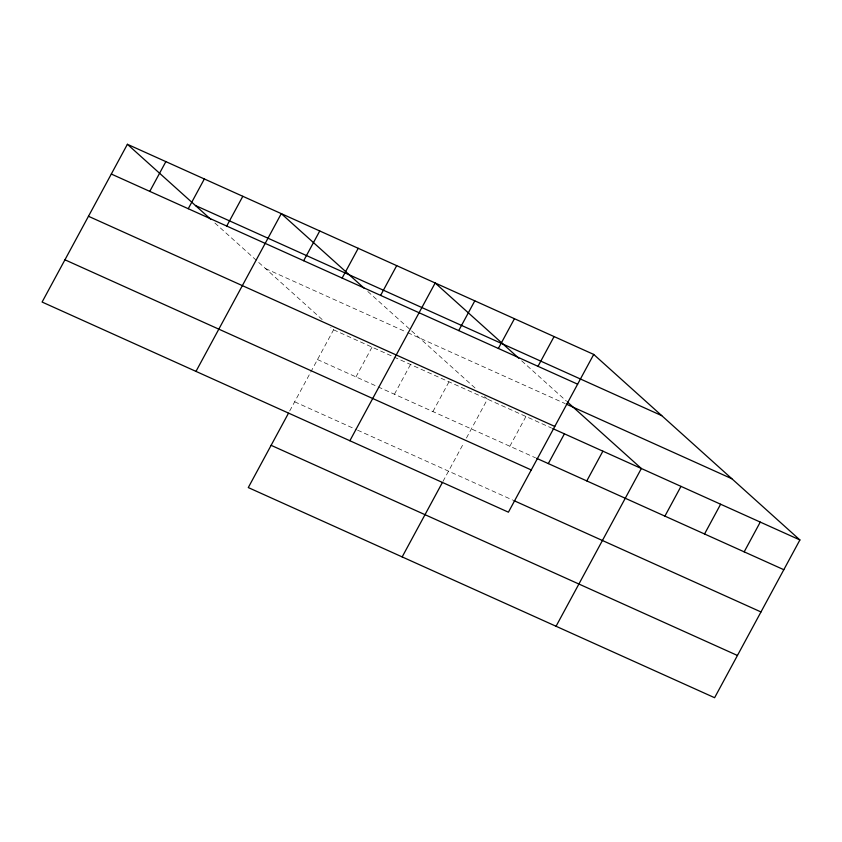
<?xml version="1.0" encoding="UTF-8"?>
<svg xmlns="http://www.w3.org/2000/svg" width="842" height="842" viewBox="0 0 842 842"><rect width="100%" height="100%" fill="white"/><g stroke="black" fill="none" stroke-linecap="round" stroke-linejoin="round"><path stroke-width="0.63" stroke-dasharray="4.21 3.16" d="M289.701 410.97L333.579 329.811L330.748 327.264M355.966 376.9L372.048 347.146M394.435 394.235L410.528 364.491M432.904 411.58L448.997 381.826M442.966 481.456L463.974 442.608M466.436 438.05L487.465 399.161L484.634 396.614M509.852 446.249L525.934 416.495M265.535 268.587L406.602 332.158M407.77 332.685L565.15 403.613M333.579 329.811L551.584 428.052M317.497 359.566L376.953 386.362M378.111 386.888L535.501 457.806M294.658 401.802L356.44 429.652M357.608 430.178L512.662 500.053M521.703 360.85L566.498 401.15M367.817 291.5L410.664 330.053M411.633 330.927L475.183 388.109M214.91 223.035L322.244 319.613"/><path stroke-width="1.26" d="M127.395 144.287L42.1 302.046L508.421 512.189L593.715 354.429L127.395 144.287L211.016 219.53M149.781 191.376L165.863 161.622M188.25 208.711L204.343 178.967M226.719 226.056L242.812 196.302M195.986 371.385L281.281 213.636L363.923 288.006M303.667 260.725L319.75 230.971M342.136 278.06L358.229 248.306M288.459 413.254L248.285 487.571L714.605 697.713L799.9 539.954L593.715 354.429M380.605 295.395L396.698 265.651M349.872 440.734L435.167 282.986L518.788 358.229M458.722 330.601L474.804 300.847M498.359 348.462L514.441 318.708M402.171 556.909L442.345 482.603M537.996 366.323L554.078 336.568M548.321 463.584L564.414 433.83M586.79 480.919L602.883 451.175M556.057 626.259L641.351 468.51L567.466 402.034M664.906 516.125L680.989 486.371M704.543 533.986L720.626 504.232M744.181 551.847L760.263 522.093M195.439 205.511L661.759 415.653M111.312 174.041L577.633 384.184M566.319 404.128L731.856 478.74M88.473 216.278L554.794 426.431M552.752 428.578L799.9 539.954M536.659 458.332L783.818 569.708M64.939 259.799L531.26 469.952M513.82 500.569L760.979 611.955M271.124 445.323L737.445 655.476"/></g></svg>
